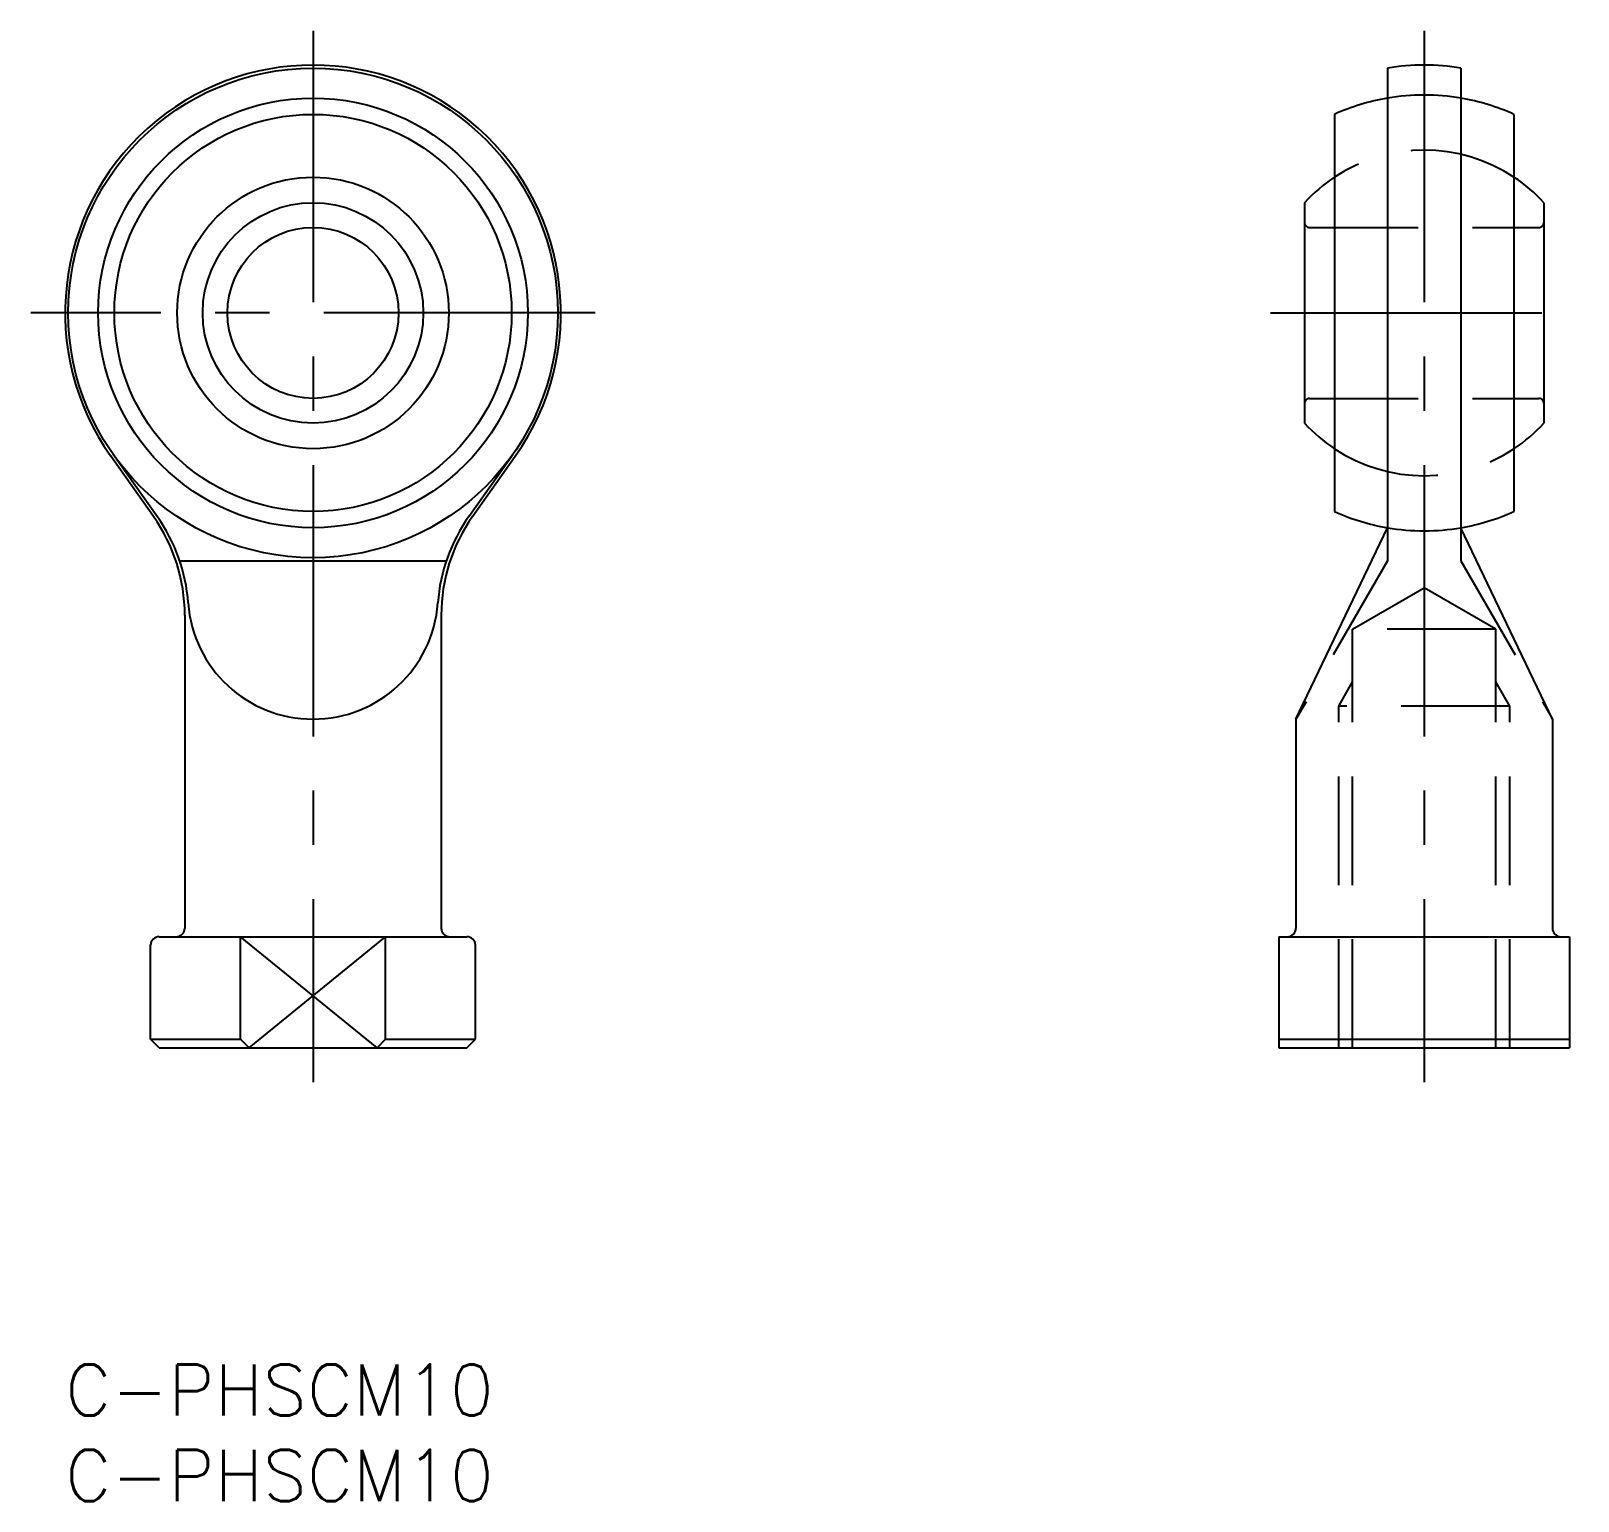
# Model space of a CAD drawing. Extents: x -2 to 88.5, y -8 to 78.
import ezdxf
from ezdxf.enums import TextEntityAlignment as Align

# ---------------------------------------------------------------- set-up
doc = ezdxf.new("R2010")
doc.units = 0
doc.header["$LTSCALE"] = 0.5
doc.linetypes.add('CENTER', pattern=[50.8, 31.75, -6.35, 6.35, -6.35])
doc.linetypes.add('DASHED', pattern=[19.05, 12.7, -6.35])
doc.layers.get('0').update_dxf_attribs({"linetype": 'CONTINUOUS'})
doc.layers.add('CENTER', color=1, linetype='CENTER')
doc.styles.get("Standard").update_dxf_attribs({"font": 'txt.shx', "height": 3, "bigfont": 'bigfont.shx'})

msp = doc.modelspace()

# ---------------------------------------------------------------- linework, layer by layer
at = {"color": 7, "linetype": 'CONTINUOUS'}
for p, q in [((77.35, 75.84), (77.35, 48.952)), ((81.65, 75.84), (81.65, 48.952)), ((74.25, 73.138), (74.25, 49.9)), ((84.75, 73.138), (84.75, 49.9)), ((72.5, 67.969), (72.5, 55.069)), ((86.5, 67.969), (86.5, 55.069)), ((5.161, 49.616), (2.666, 53.14)), ((5.385, 49.61), (2.812, 53.243)), ((23.615, 49.61), (26.188, 53.243)), ((23.839, 49.616), (26.334, 53.14)), ((72, 37.752), (77.35, 48.952)), ((87, 37.752), (81.65, 48.952)), ((6.702, 47.019), (22.298, 47.019)), ((7, 43.837), (7, 25.519)), ((22, 43.837), (22, 25.519)), ((72, 37.752), (72, 25.519)), ((87, 37.752), (87, 25.519)), ((5, 19.019), (5, 24.519)), ((5.5, 25.019), (23.5, 25.019)), ((10.257, 19.019), (10.257, 25.019)), ((18.743, 19.019), (18.743, 25.019)), ((24, 19.019), (24, 24.519)), ((71, 25.019), (88, 25.019)), ((71, 25.019), (71, 18.519)), ((88, 25.019), (88, 18.519)), ((5.5, 18.519), (5, 19.019)), ((5, 19.019), (10.257, 19.019)), ((10.757, 18.519), (10.257, 19.019)), ((18.243, 18.519), (18.743, 19.019)), ((18.743, 19.019), (24, 19.019)), ((23.5, 18.519), (24, 19.019)), ((71, 19.019), (88, 19.019)), ((5.5, 18.519), (23.5, 18.519)), ((71, 18.519), (88, 18.519))]:
    msp.add_line(p, q, dxfattribs=at)
at = {"color": 3, "linetype": 'DASHED'}
for p, q in [((72.8, 66.519), (86.2, 66.519)), ((72.8, 56.519), (86.2, 56.519)), ((77.35, 48.952), (77.35, 47.019)), ((81.65, 48.952), (81.65, 47.019)), ((77.35, 47.019), (72, 37.752)), ((81.65, 47.019), (87, 37.752)), ((75.312, 43.019), (79.5, 45.437)), ((83.688, 43.019), (79.5, 45.437)), ((83.688, 43.019), (75.312, 43.019)), ((75.312, 18.519), (75.312, 43.019)), ((83.688, 18.519), (83.688, 43.019)), ((74.5, 38.519), (75.312, 39.925)), ((84.5, 38.519), (83.688, 39.925)), ((84.5, 38.519), (74.5, 38.519)), ((74.5, 18.519), (74.5, 38.519)), ((84.5, 18.519), (84.5, 38.519))]:
    msp.add_line(p, q, dxfattribs=at)
at = {"color": 3, "linetype": 'CONTINUOUS'}
for p, q in [((18.243, 18.519), (10.257, 25.019)), ((10.757, 18.519), (18.743, 25.019))]:
    msp.add_line(p, q, dxfattribs=at)
at = {"color": 7, "linetype": 'CONTINUOUS'}
for radius in [14.321, 12.567, 11.619, 7.944, 6.45, 5]:
    msp.add_circle((14.5, 61.519), radius, dxfattribs=at)
for centre, radius, start, end in [((14.5, 61.519), 14.5, 324.69975, 215.30025), ((79.5, 63.019), 13, 80.48042, 99.51958), ((79.5, 61.519), 12.75, 99.70803, 114.31574), ((79.5, 61.519), 12.75, 65.68426, 80.29197), ((79.5, 61.539), 9.505, 123.52784, 137.4304), ((79.5, 61.539), 9.505, 42.5696, 56.47216), ((79.5, 61.499), 9.505, 222.5696, 236.47216), ((79.5, 61.499), 9.505, 303.52784, 317.4304), ((79.5, 61.519), 12.75, 245.68426, 260.29197), ((79.5, 61.519), 12.75, 279.70803, 294.31574), ((-3, 43.837), 10, 0, 35.30025), ((-2.776, 43.831), 10, 4.11316, 35.30025), ((31.776, 43.831), 10, 144.69975, 175.88684), ((32, 43.837), 10, 144.69975, 180), ((14.5, 45.073), 7.321, 184.11316, 355.88684), ((6.5, 25.519), 0.5, 270, 0), ((22.5, 25.519), 0.5, 180, 270), ((71.5, 25.519), 0.5, 270, 0), ((87.5, 25.519), 0.5, 180, 270), ((5.5, 24.519), 0.5, 90, 180), ((23.5, 24.519), 0.5, 360, 90)]:
    msp.add_arc(centre, radius, start, end, dxfattribs=at)
at = {"color": 3, "linetype": 'DASHED'}
for centre, radius, start, end in [((79.5, 61.519), 12.75, 80.29197, 99.70803), ((79.5, 61.539), 9.505, 56.47216, 123.52784), ((72.8, 66.819), 0.3, 180, 270), ((86.2, 66.819), 0.3, 270, 0), ((72.8, 56.219), 0.3, 90, 180), ((86.2, 56.219), 0.3, 0, 90), ((79.5, 61.499), 9.505, 236.47216, 303.52784), ((79.5, 61.519), 12.75, 260.29197, 279.70803)]:
    msp.add_arc(centre, radius, start, end, dxfattribs=at)
at = {"layer": 'CENTER', "color": 1, "linetype": 'CENTER'}
for p, q in [((14.5, 78.019), (14.5, 16.519)), ((79.5, 78.019), (79.5, 16.519)), ((31, 61.519), (-2, 61.519)), ((70.5, 61.519), (88.5, 61.519))]:
    msp.add_line(p, q, dxfattribs=at)

# ---------------------------------------------------------------- texts
at = {"color": 7, "linetype": 'CONTINUOUS'}
for p in [(0, 0), (0, -5)]:
    msp.add_text('C-PHSCM10', height=3, dxfattribs=at).set_placement(p, align=Align.TOP_LEFT)

doc.saveas('drawing.dxf')
